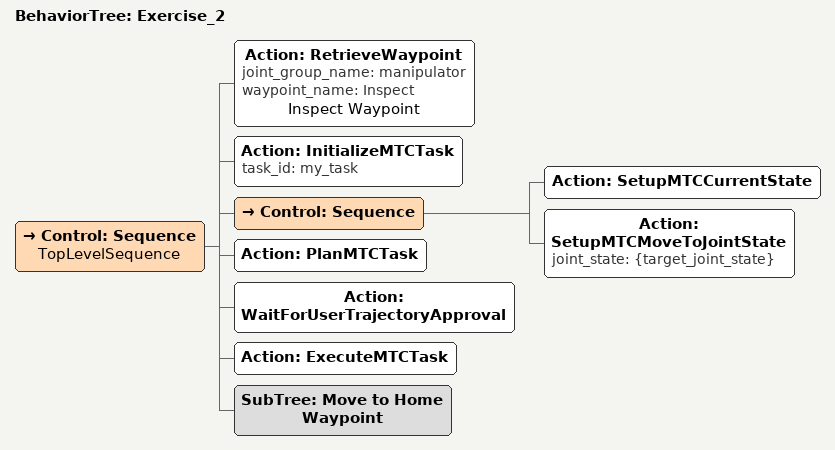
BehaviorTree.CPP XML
<?xml version='1.0' encoding='UTF-8'?>
<root BTCPP_format="4" main_tree_to_execute="Exercise_2">
  <BehaviorTree ID="Exercise_2" _description="Debugging, user approval" _hardcoded="false">
    <Control ID="Sequence" name="TopLevelSequence">
      <Action ID="RetrieveWaypoint" joint_group_name="manipulator" waypoint_name="Inspect" name="Inspect Waypoint"/>
      <Action ID="InitializeMTCTask" task_id="my_task"/>
      <Control ID="Sequence">
        <Action ID="SetupMTCCurrentState"/>
        <Action ID="SetupMTCMoveToJointState" joint_state="{target_joint_state}"/>
      </Control>
      <Action ID="PlanMTCTask"/>
      <Action ID="WaitForUserTrajectoryApproval"/>
      <Action ID="ExecuteMTCTask"/>
      <SubTree ID="Move to Home Waypoint"/>
    </Control>
  </BehaviorTree>
</root>
